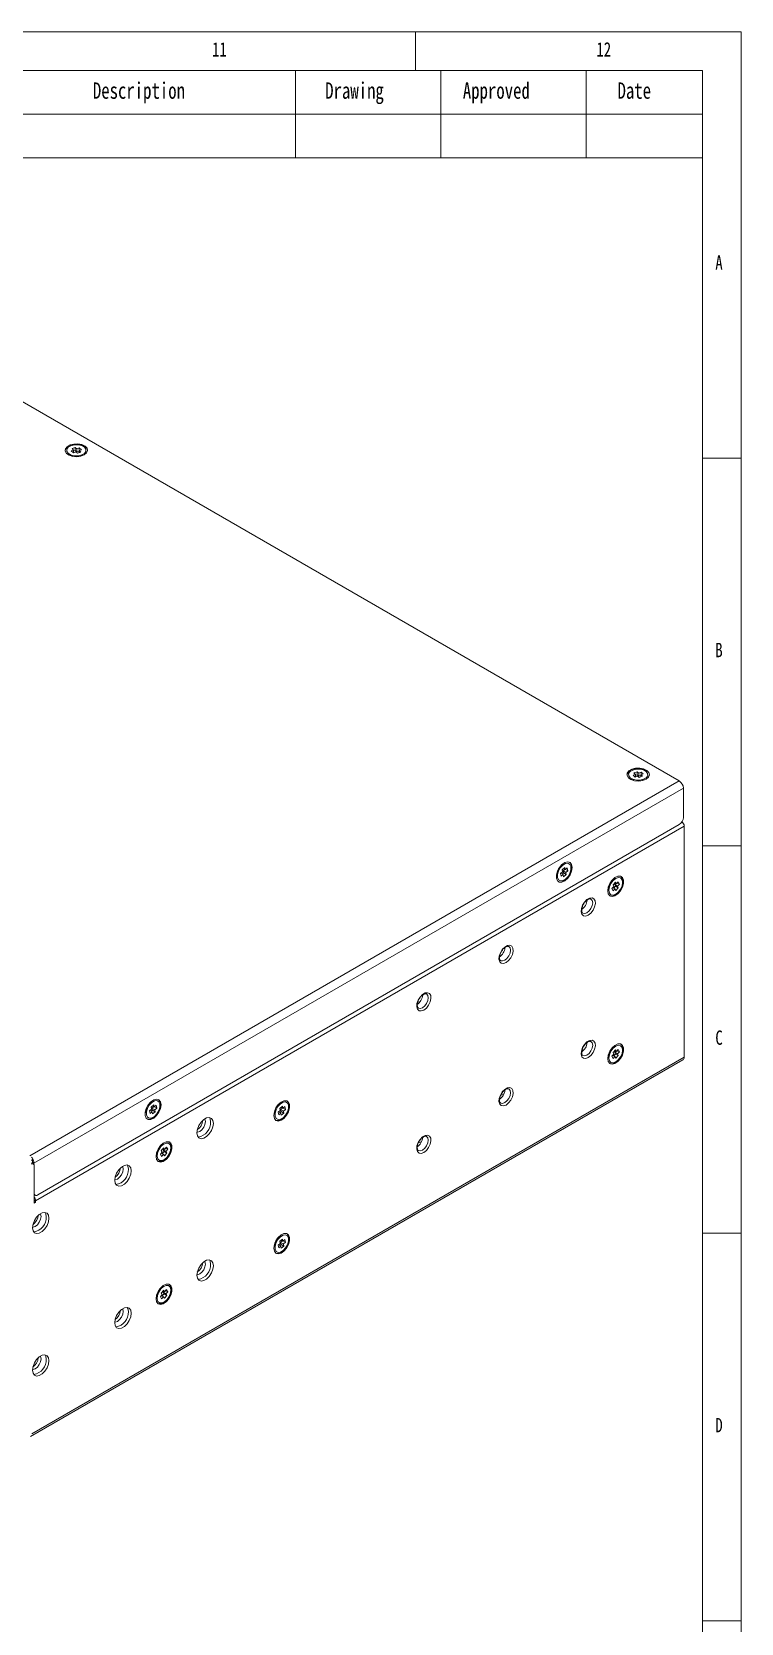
# Model space of a CAD drawing. Header units: millimetres. Extents: x 5 to 589, y 5 to 415.
# Drawn here: x 497.5 to 589, y 209.7 to 415 of the extents above; entities that cross this region are included whole.
import ezdxf

# ---------------------------------------------------------------- set-up
doc = ezdxf.new("R2010")
doc.units = ezdxf.units.MM
doc.styles.add('SLDTEXTSTYLE0', font='TXT', dxfattribs={"width": 0.75})

msp = doc.modelspace()

# ---------------------------------------------------------------- linework, layer by layer
at = {"color": 7, "linetype": 'Continuous', "lineweight": 0}
for p, q in [((589, 415), (5, 415)), ((547, 410), (547, 415)), ((589, 5), (589, 415)), ((584, 410), (10, 410)), ((467.75, 410), (569, 410)), ((486.5, 410), (569, 410)), ((531.5, 410), (531.5, 398.75)), ((550.25, 410), (550.25, 398.75)), ((569, 398.75), (569, 410)), ((569, 410), (584, 410)), ((584, 10), (584, 410)), ((584, 398.75), (584, 410)), ((467.75, 404.375), (584, 404.375)), ((467.75, 398.75), (584, 398.75)), ((584, 360), (589, 360)), ((589, 310), (584, 310)), ((584, 260), (589, 260)), ((589, 210), (584, 210))]:
    msp.add_line(p, q, dxfattribs=at)
at = {"color": 7, "linetype": 'Continuous', "lineweight": 15}
for p, q in [((581.0134, 318.3497), (429.339, 405.9095)), ((503.0861, 361.3864), (502.673, 361.2238)), ((503.2974, 361.2076), (503.0861, 361.3864)), ((503.0861, 360.9782), (503.0861, 361.3864)), ((502.3941, 360.4714), (502.6897, 360.3173)), ((502.8843, 361.045), (502.5744, 360.923)), ((502.5744, 360.923), (502.8561, 360.6845)), ((502.673, 361.2238), (502.8843, 361.045)), ((502.8561, 360.6845), (503.166, 360.8065)), ((502.8843, 360.6956), (502.8843, 361.045)), ((503.0861, 360.9782), (502.8843, 360.8987)), ((503.2974, 360.7993), (503.0861, 360.9782)), ((503.166, 360.8065), (503.3772, 360.6276)), ((503.6072, 361.3296), (503.2974, 361.2076)), ((503.2974, 360.7993), (503.2974, 361.2076)), ((503.579, 360.9102), (503.2974, 360.7993)), ((503.3772, 360.6276), (503.7903, 360.7903)), ((503.579, 360.9691), (503.8889, 361.0911)), ((503.7903, 360.7903), (503.579, 360.9691)), ((503.579, 360.7071), (503.579, 360.9691)), ((503.8889, 361.0911), (503.6072, 361.3296)), ((503.6072, 360.9802), (503.6072, 361.3296)), ((503.7736, 360.3173), (504.0692, 360.4714)), ((497.2212, 269.9775), (581.0134, 318.3497)), ((574.8726, 318.6304), (575.1682, 318.4764)), ((575.3627, 319.2041), (575.0529, 319.0821)), ((575.0529, 319.0821), (575.3346, 318.8436)), ((575.5645, 319.5455), (575.1514, 319.3829)), ((575.1514, 319.3829), (575.3627, 319.2041)), ((575.3346, 318.8436), (575.6444, 318.9656)), ((575.3627, 318.8547), (575.3627, 319.2041)), ((575.5645, 319.1373), (575.3627, 319.0578)), ((575.7758, 319.3667), (575.5645, 319.5455)), ((575.5645, 319.1373), (575.5645, 319.5455)), ((575.7758, 318.9584), (575.5645, 319.1373)), ((575.6444, 318.9656), (575.8557, 318.7867)), ((576.0856, 319.4886), (575.7758, 319.3667)), ((575.7758, 318.9584), (575.7758, 319.3667)), ((576.0575, 319.0693), (575.7758, 318.9584)), ((575.8557, 318.7867), (576.2688, 318.9493)), ((576.0575, 319.1282), (576.3673, 319.2502)), ((576.2688, 318.9493), (576.0575, 319.1282)), ((576.0575, 318.8662), (576.0575, 319.1282)), ((576.3673, 319.2502), (576.0856, 319.4886)), ((576.0856, 319.1393), (576.0856, 319.4886)), ((576.252, 318.4764), (576.5476, 318.6304)), ((497.7516, 269.059), (581.5437, 317.4312)), ((581.5437, 313.6343), (581.5437, 317.4312)), ((581.65, 312.5117), (497.964, 264.2007)), ((498.2819, 264.9558), (581.0134, 312.7157)), ((581.65, 282.7079), (581.65, 312.5117)), ((565.2878, 306.2817), (565.2624, 306.4605)), ((565.2986, 306.532), (565.2814, 306.1358)), ((565.9551, 306.6307), (565.6955, 306.4185)), ((565.6955, 306.4185), (565.7674, 306.0603)), ((565.728, 306.4451), (566.027, 306.2725)), ((565.7674, 306.0603), (566.027, 306.2725)), ((566.1186, 307.5861), (565.7842, 307.3731)), ((565.8978, 306.3471), (566.0736, 306.4908)), ((566.2473, 307.1822), (565.9012, 306.8993)), ((565.9012, 306.8993), (565.9551, 306.6307)), ((566.0196, 306.7595), (566.2467, 306.9451)), ((566.0736, 306.4908), (566.0196, 306.7595)), ((566.0196, 306.7595), (566.3732, 306.5554)), ((566.027, 306.2725), (566.081, 306.0038)), ((566.0736, 306.4908), (566.4272, 306.2867)), ((566.077, 307.043), (566.3013, 306.9136)), ((566.081, 306.0038), (566.4272, 306.2867)), ((566.3013, 306.9136), (566.2473, 307.1822)), ((566.5609, 307.1258), (566.3013, 306.9136)), ((566.3338, 306.9402), (566.6328, 306.7675)), ((566.3732, 306.5554), (566.6328, 306.7675)), ((566.4272, 306.2867), (566.3732, 306.5554)), ((566.6328, 306.7675), (566.5609, 307.1258)), ((571.9457, 304.6943), (571.9285, 304.2982)), ((572.5803, 304.7328), (572.3353, 304.4744)), ((572.3353, 304.4744), (572.4703, 304.175)), ((572.7657, 305.7484), (572.4313, 305.5354)), ((572.4446, 304.5897), (572.7153, 304.4334)), ((572.4703, 304.175), (572.7153, 304.4334)), ((572.8058, 305.3019), (572.4791, 304.9573)), ((572.4791, 304.9573), (572.5803, 304.7328)), ((572.5648, 304.5203), (572.7898, 304.7575)), ((572.6885, 304.982), (572.8243, 305.1251)), ((572.7898, 304.7575), (572.6885, 304.982)), ((572.6885, 304.982), (573.0421, 304.7779)), ((572.704, 305.1945), (572.9071, 305.0773)), ((572.7153, 304.4334), (572.8166, 304.2088)), ((572.7898, 304.7575), (573.1433, 304.5534)), ((572.9071, 305.0773), (572.8058, 305.3019)), ((572.8166, 304.2088), (573.1433, 304.5534)), ((573.1522, 305.3357), (572.9071, 305.0773)), ((573.0164, 305.1926), (573.2872, 305.0363)), ((573.0421, 304.7779), (573.2872, 305.0363)), ((573.1433, 304.5534), (573.0421, 304.7779)), ((573.2872, 305.0363), (573.1522, 305.3357)), ((572.7657, 284.1101), (572.4313, 283.8971)), ((572.8058, 283.6635), (572.4791, 283.319)), ((572.6885, 283.3437), (572.8243, 283.4868)), ((572.7898, 283.1191), (572.6885, 283.3437)), ((572.6885, 283.3437), (573.0421, 283.1396)), ((572.704, 283.5562), (572.9071, 283.439)), ((572.9071, 283.439), (572.8058, 283.6635)), ((573.1522, 283.6974), (572.9071, 283.439)), ((573.0164, 283.5543), (573.2872, 283.398)), ((573.0421, 283.1396), (573.2872, 283.398)), ((573.2872, 283.398), (573.1522, 283.6974)), ((497.3136, 233.7678), (581.4947, 282.3645)), ((497.469, 234.1112), (581.65, 282.7079)), ((571.9457, 283.0559), (571.9285, 282.6598)), ((572.5803, 283.0944), (572.3353, 282.836)), ((572.3353, 282.836), (572.4703, 282.5366)), ((572.4446, 282.9513), (572.7153, 282.795)), ((572.4703, 282.5366), (572.7153, 282.795)), ((572.4791, 283.319), (572.5803, 283.0944)), ((572.5648, 282.8819), (572.7898, 283.1191)), ((572.7153, 282.795), (572.8166, 282.5705)), ((572.7898, 283.1191), (573.1433, 282.915)), ((572.8166, 282.5705), (573.1433, 282.915)), ((573.1433, 282.915), (573.0421, 283.1396)), ((557.9688, 277.7733), (558.4174, 278.0323)), ((512.2548, 275.6664), (512.2294, 275.8452)), ((512.2656, 275.9167), (512.2484, 275.5205)), ((512.9221, 276.0154), (512.6625, 275.8032)), ((512.6625, 275.8032), (512.7344, 275.445)), ((512.695, 275.8298), (512.994, 275.6572)), ((512.7344, 275.445), (512.994, 275.6572)), ((513.0856, 276.9708), (512.7512, 276.7578)), ((512.8647, 275.7318), (513.0406, 275.8755)), ((513.2143, 276.5669), (512.8682, 276.284)), ((512.8682, 276.284), (512.9221, 276.0154)), ((512.9866, 276.1442), (513.2137, 276.3298)), ((513.0406, 275.8755), (512.9866, 276.1442)), ((512.9866, 276.1442), (513.3402, 275.9401)), ((512.994, 275.6572), (513.048, 275.3885)), ((513.0406, 275.8755), (513.3941, 275.6714)), ((513.044, 276.4277), (513.2683, 276.2983)), ((513.048, 275.3885), (513.3941, 275.6714)), ((513.2683, 276.2983), (513.2143, 276.5669)), ((513.5279, 276.5104), (513.2683, 276.2983)), ((513.3008, 276.3249), (513.5998, 276.1522)), ((513.3402, 275.9401), (513.5998, 276.1522)), ((513.3941, 275.6714), (513.3402, 275.9401)), ((513.5998, 276.1522), (513.5279, 276.5104)), ((528.8652, 275.7417), (528.848, 275.3456)), ((529.5217, 275.8405), (529.2621, 275.6283)), ((529.2621, 275.6283), (529.334, 275.2701)), ((529.2946, 275.6549), (529.5936, 275.4823)), ((529.334, 275.2701), (529.5936, 275.4823)), ((529.6852, 276.7959), (529.3508, 276.5829)), ((529.4643, 275.5569), (529.6402, 275.7006)), ((529.8139, 276.392), (529.4677, 276.1091)), ((529.4677, 276.1091), (529.5217, 275.8405)), ((529.5862, 275.9693), (529.8133, 276.1548)), ((529.6402, 275.7006), (529.5862, 275.9693)), ((529.5862, 275.9693), (529.9398, 275.7652)), ((529.5936, 275.4823), (529.6476, 275.2136)), ((529.6402, 275.7006), (529.9937, 275.4965)), ((529.6436, 276.2528), (529.8678, 276.1234)), ((529.6476, 275.2136), (529.9937, 275.4965)), ((529.8678, 276.1234), (529.8139, 276.392)), ((530.1275, 276.3355), (529.8678, 276.1234)), ((529.9004, 276.1499), (530.1994, 275.9773)), ((529.9398, 275.7652), (530.1994, 275.9773)), ((529.9937, 275.4965), (529.9398, 275.7652)), ((530.1994, 275.9773), (530.1275, 276.3355)), ((519.4943, 274.3231), (519.3758, 274.3916)), ((514.5001, 271.5), (514.1657, 271.287)), ((514.5025, 271.0295), (514.1875, 270.6623)), ((514.6229, 270.8261), (514.5025, 271.0295)), ((514.8592, 271.1015), (514.6229, 270.8261)), ((515.0196, 270.8303), (514.8592, 271.1015)), ((547.4968, 271.728), (547.3622, 271.6503)), ((547.7845, 271.8481), (547.4968, 271.728)), ((497.6836, 268.941), (497.5011, 269.0464)), ((497.5801, 269.202), (497.5801, 269.6103)), ((497.7516, 268.8701), (497.7516, 269.059)), ((513.6801, 270.4459), (513.6629, 270.0497)), ((514.3078, 270.4589), (514.0716, 270.1835)), ((514.0716, 270.1835), (514.2321, 269.9124)), ((514.1875, 270.6623), (514.3078, 270.4589)), ((514.2054, 270.3395), (514.4683, 270.1878)), ((514.2321, 269.9124), (514.4683, 270.1878)), ((514.312, 270.278), (514.5502, 270.5557)), ((514.4257, 270.9399), (514.6229, 270.8261)), ((514.4298, 270.759), (514.5322, 270.8784)), ((514.5502, 270.5557), (514.4298, 270.759)), ((514.4298, 270.759), (514.7834, 270.5549)), ((514.4683, 270.1878), (514.5887, 269.9844)), ((514.5502, 270.5557), (514.9037, 270.3516)), ((514.5887, 269.9844), (514.9037, 270.3516)), ((514.7567, 270.9821), (515.0196, 270.8303)), ((514.7834, 270.5549), (515.0196, 270.8303)), ((514.9037, 270.3516), (514.7834, 270.5549)), ((497.7872, 268.7121), (497.7872, 263.8945)), ((497.7872, 264.9878), (497.9069, 264.9187)), ((497.7872, 264.0986), (497.964, 263.9966)), ((497.7872, 263.8945), (497.964, 263.9966)), ((497.964, 263.9966), (497.964, 264.2007)), ((529.5217, 258.6931), (529.2621, 258.4809)), ((529.6852, 259.6485), (529.3508, 259.4355)), ((529.8139, 259.2447), (529.4677, 258.9618)), ((529.4677, 258.9618), (529.5217, 258.6931)), ((529.5862, 258.8219), (529.8133, 259.0075)), ((529.6402, 258.5532), (529.5862, 258.8219)), ((529.5862, 258.8219), (529.9398, 258.6178)), ((529.6436, 259.1055), (529.8678, 258.976)), ((529.8678, 258.976), (529.8139, 259.2447)), ((530.1275, 259.1882), (529.8678, 258.976)), ((529.9004, 259.0026), (530.1994, 258.83)), ((529.9398, 258.6178), (530.1994, 258.83)), ((530.1994, 258.83), (530.1275, 259.1882)), ((528.8652, 258.5944), (528.848, 258.1983)), ((529.2621, 258.4809), (529.334, 258.1227)), ((529.2946, 258.5075), (529.5936, 258.3349)), ((529.334, 258.1227), (529.5936, 258.3349)), ((529.4643, 258.4095), (529.6402, 258.5532)), ((529.5936, 258.3349), (529.6476, 258.0662)), ((529.6402, 258.5532), (529.9937, 258.3491)), ((529.6476, 258.0662), (529.9937, 258.3491)), ((529.9937, 258.3491), (529.9398, 258.6178)), ((519.0683, 255.1762), (518.9233, 255.26)), ((514.5001, 253.1278), (514.1657, 252.9148)), ((514.5025, 252.6573), (514.1875, 252.2901)), ((514.4257, 252.5677), (514.6229, 252.4539)), ((514.6229, 252.4539), (514.5025, 252.6573)), ((514.8592, 252.7293), (514.6229, 252.4539)), ((514.7567, 252.6099), (515.0196, 252.4582)), ((515.0196, 252.4582), (514.8592, 252.7293)), ((513.6801, 252.0737), (513.6629, 251.6776)), ((514.3078, 252.0867), (514.0716, 251.8114)), ((514.0716, 251.8114), (514.2321, 251.5402)), ((514.1875, 252.2901), (514.3078, 252.0867)), ((514.2054, 251.9674), (514.4683, 251.8156)), ((514.2321, 251.5402), (514.4683, 251.8156)), ((514.312, 251.9059), (514.5502, 252.1835)), ((514.4298, 252.3869), (514.5322, 252.5063)), ((514.5502, 252.1835), (514.4298, 252.3869)), ((514.4298, 252.3869), (514.7834, 252.1828)), ((514.4683, 251.8156), (514.5887, 251.6122)), ((514.5502, 252.1835), (514.9037, 251.9794)), ((514.5887, 251.6122), (514.9037, 251.9794)), ((514.7834, 252.1828), (515.0196, 252.4582)), ((514.9037, 251.9794), (514.7834, 252.1828))]:
    msp.add_line(p, q, dxfattribs=at)
at = {"color": 8, "linetype": 'Continuous', "lineweight": 15}
for p, q in [((497.7516, 269.059), (497.575, 269.1609)), ((497.8501, 264.9515), (497.7872, 264.9151)), ((497.964, 264.2007), (497.7872, 264.3028))]:
    msp.add_line(p, q, dxfattribs=at)
at = {"color": 7, "linetype": 'Continuous', "lineweight": 15, "flags": 128}
for points in [[(504.257, 361.5581), (503.8173, 361.732), (503.2986, 361.8024), (502.7709, 361.7599), (502.3053, 361.6102), (501.9649, 361.3735), (501.7956, 361.0819), (501.7821, 360.9866)], [(504.257, 360.4152), (504.5581, 360.6689), (504.6801, 360.9684), (504.6065, 361.2731), (504.3472, 361.5418), (503.9372, 361.7383), (503.432, 361.8361), (502.8997, 361.8219), (502.4122, 361.6976), (502.0354, 361.4801), (501.8202, 361.1987), (501.7956, 360.8914), (501.9649, 360.5997), (502.3053, 360.3631), (502.7709, 360.2134), (503.2986, 360.1709), (503.8173, 360.2413), (504.257, 360.4152)], [(503.9359, 360.4109), (504.2775, 360.6118), (504.4599, 360.873), (504.4553, 361.1545), (504.2644, 361.4136), (503.9163, 361.6108), (503.4639, 361.7161), (502.9762, 361.7134), (502.5274, 361.6032), (502.1858, 361.4023), (502.0034, 361.1411), (502.008, 360.8596), (502.1989, 360.6005), (502.547, 360.4033), (502.9994, 360.298), (503.4871, 360.3007), (503.9359, 360.4109)], [(576.7354, 319.7172), (576.2958, 319.891), (575.7771, 319.9615), (575.2493, 319.919), (574.7838, 319.7693), (574.4433, 319.5326), (574.274, 319.241), (574.2605, 319.1457)], [(576.7354, 318.5742), (577.0365, 318.828), (577.1586, 319.1275), (577.0849, 319.4321), (576.8256, 319.7009), (576.4157, 319.8974), (575.9104, 319.9952), (575.3781, 319.981), (574.8906, 319.8567), (574.5138, 319.6392), (574.2986, 319.3578), (574.274, 319.0505), (574.4433, 318.7588), (574.7838, 318.5221), (575.2493, 318.3725), (575.7771, 318.33), (576.2958, 318.4004), (576.7354, 318.5742)], [(576.4143, 318.5699), (576.7559, 318.7709), (576.9383, 319.032), (576.9337, 319.3136), (576.7428, 319.5727), (576.3947, 319.7699), (575.9424, 319.8752), (575.4547, 319.8725), (575.0059, 319.7623), (574.6643, 319.5614), (574.4819, 319.3002), (574.4865, 319.0187), (574.6774, 318.7596), (575.0255, 318.5624), (575.4778, 318.4571), (575.9655, 318.4597), (576.4143, 318.5699)], [(567.1895, 307.1849), (567.1202, 307.5727), (566.9219, 307.8281), (566.6212, 307.9167), (566.2588, 307.8266), (565.8836, 307.5698), (565.5463, 307.1812), (565.2924, 306.7131), (565.1563, 306.2288), (565.1563, 305.7937), (565.2924, 305.4665), (565.5463, 305.2915), (565.8836, 305.2923), (566.2588, 305.4687), (566.6212, 305.797), (566.9219, 306.2328), (567.1202, 306.7173), (567.1895, 307.1849)], [(565.2624, 306.4605), (565.3055, 306.7353), (565.3156, 306.7677)], [(567.0296, 307.3003), (566.8949, 307.5891), (566.6489, 307.7264), (566.3292, 307.691), (565.9843, 307.4885), (565.6668, 307.1497), (565.4251, 306.7262), (565.2958, 306.2823), (565.2988, 305.8858), (565.4335, 305.5969), (565.6794, 305.4597), (565.9991, 305.495), (566.344, 305.6975), (566.6615, 306.0363), (566.9032, 306.4599), (567.0325, 306.9037), (567.0296, 307.3003)], [(565.4047, 305.3592), (565.6364, 305.3102), (565.9988, 305.4003), (566.374, 305.657), (566.7113, 306.0457), (566.9652, 306.5138), (567.1013, 306.9981), (567.1013, 307.4332), (566.9652, 307.7604), (566.8529, 307.8677)], [(571.7859, 304.1635), (571.8551, 303.7757), (572.0535, 303.5203), (572.3542, 303.4317), (572.7166, 303.5218), (573.0918, 303.7785), (573.4291, 304.1672), (573.6829, 304.6353), (573.8191, 305.1196), (573.8191, 305.5547), (573.6829, 305.8819), (573.4291, 306.0569), (573.0918, 306.0561), (572.7166, 305.8797), (572.3542, 305.5514), (572.0535, 305.1156), (571.8551, 304.6311), (571.7859, 304.1635)], [(573.7658, 305.3881), (573.6966, 305.7758), (573.4999, 306.03)], [(573.1487, 304.0069), (573.4356, 304.3934), (573.6275, 304.8351), (573.6951, 305.2647), (573.6281, 305.6167), (573.4368, 305.8376), (573.1502, 305.8937), (572.812, 305.7765), (572.4737, 305.5038), (572.1868, 305.1172), (571.9949, 304.6756), (571.9273, 304.246), (571.9943, 303.894), (572.1856, 303.6731), (572.4722, 303.617), (572.8104, 303.7342), (573.1487, 304.0069)], [(572.0518, 303.5215), (572.1226, 303.4946), (572.4599, 303.4954), (572.8351, 303.6718), (573.1975, 304.0001), (573.4982, 304.4359), (573.6966, 304.9204), (573.7658, 305.3881)], [(569.2757, 301.0404), (568.9436, 300.9204), (568.6564, 300.96), (568.4528, 301.1537), (568.3604, 301.4756), (568.3915, 301.882), (568.5421, 302.3181), (568.7918, 302.7251), (569.1068, 303.0478), (569.4446, 303.2429), (569.7596, 303.2838), (570.0092, 303.1651), (570.1598, 302.9028), (570.191, 302.5324), (570.0985, 302.1038), (569.895, 301.675), (569.6077, 301.3038), (569.2757, 301.0404)], [(558.6691, 294.9174), (558.337, 294.7973), (558.0498, 294.8369), (557.8462, 295.0307), (557.7538, 295.3525), (557.7849, 295.7589), (557.9355, 296.1951), (558.1852, 296.602), (558.5002, 296.9248), (558.838, 297.1198), (559.153, 297.1607), (559.4026, 297.042), (559.5532, 296.7798), (559.5844, 296.4093), (559.4919, 295.9807), (559.2884, 295.5519), (559.0011, 295.1807), (558.6691, 294.9174)], [(548.0625, 288.7943), (547.7304, 288.6743), (547.4432, 288.7138), (547.2396, 288.9076), (547.1472, 289.2295), (547.1783, 289.6359), (547.3289, 290.072), (547.5786, 290.4789), (547.8936, 290.8017), (548.2314, 290.9967), (548.5464, 291.0377), (548.796, 290.919), (548.9466, 290.6567), (548.9778, 290.2863), (548.8853, 289.8577), (548.6818, 289.4288), (548.3945, 289.0577), (548.0625, 288.7943)], [(547.5425, 289.8288), (547.3732, 289.8535), (547.2943, 289.8385)], [(569.2757, 282.6683), (568.9436, 282.5482), (568.6564, 282.5878), (568.4528, 282.7816), (568.3604, 283.1034), (568.3915, 283.5098), (568.5421, 283.946), (568.7918, 284.3529), (569.1068, 284.6757), (569.4446, 284.8707), (569.7596, 284.9116), (570.0092, 284.7929), (570.1598, 284.5307), (570.191, 284.1602), (570.0985, 283.7316), (569.895, 283.3028), (569.6077, 282.9316), (569.2757, 282.6683)], [(571.7859, 282.5251), (571.8551, 282.1374), (572.0535, 281.882), (572.3542, 281.7933), (572.7166, 281.8835), (573.0918, 282.1402), (573.4291, 282.5289), (573.6829, 282.997), (573.8191, 283.4813), (573.8191, 283.9164), (573.6829, 284.2435), (573.4291, 284.4186), (573.0918, 284.4178), (572.7166, 284.2413), (572.3542, 283.913), (572.0535, 283.4772), (571.8551, 282.9928), (571.7859, 282.5251)], [(573.1487, 282.3685), (573.4356, 282.7551), (573.6275, 283.1968), (573.6951, 283.6263), (573.6281, 283.9783), (573.4368, 284.1992), (573.1502, 284.2553), (572.812, 284.1382), (572.4737, 283.8655), (572.1868, 283.4789), (571.9949, 283.0372), (571.9273, 282.6077), (571.9943, 282.2557), (572.1856, 282.0348), (572.4722, 281.9787), (572.8104, 282.0959), (573.1487, 282.3685)], [(572.0518, 281.8831), (572.1226, 281.8563), (572.4599, 281.8571), (572.8351, 282.0335), (573.1975, 282.3618), (573.4982, 282.7976), (573.6966, 283.2821), (573.7658, 283.7497)], [(573.7658, 283.7497), (573.6966, 284.1375), (573.4999, 284.3917)], [(514.1565, 276.5696), (514.0872, 276.9574), (513.8889, 277.2128), (513.5882, 277.3014), (513.2258, 277.2113), (512.8506, 276.9545), (512.5133, 276.5659), (512.2594, 276.0978), (512.1233, 275.6135), (512.1233, 275.1784), (512.2594, 274.8512), (512.5133, 274.6762), (512.8506, 274.677), (513.2258, 274.8534), (513.5882, 275.1817), (513.8889, 275.6175), (514.0872, 276.1019), (514.1565, 276.5696)], [(512.3717, 274.7439), (512.6034, 274.6949), (512.9658, 274.785), (513.341, 275.0417), (513.6783, 275.4304), (513.9322, 275.8985), (514.0683, 276.3828), (514.0683, 276.8179), (513.9322, 277.1451), (513.8199, 277.2524)], [(558.6691, 276.5452), (558.337, 276.4252), (558.0498, 276.4647), (557.8462, 276.6585), (557.7538, 276.9803), (557.7849, 277.3868), (557.9355, 277.8229), (558.1852, 278.2298), (558.5002, 278.5526), (558.838, 278.7476), (559.153, 278.7886), (559.4026, 278.6699), (559.5532, 278.4076), (559.5844, 278.0371), (559.4919, 277.6086), (559.2884, 277.1797), (559.0011, 276.8086), (558.6691, 276.5452)], [(512.2294, 275.8452), (512.2725, 276.12), (512.2826, 276.1524)], [(513.9965, 276.685), (513.8619, 276.9738), (513.6159, 277.111), (513.2962, 277.0757), (512.9513, 276.8732), (512.6338, 276.5344), (512.3921, 276.1109), (512.2628, 275.667), (512.2658, 275.2705), (512.4004, 274.9816), (512.6464, 274.8444), (512.9661, 274.8797), (513.311, 275.0822), (513.6285, 275.421), (513.8702, 275.8446), (513.9995, 276.2884), (513.9965, 276.685)], [(528.7054, 275.2109), (528.7747, 274.8232), (528.973, 274.5677), (529.2737, 274.4791), (529.6361, 274.5693), (530.0113, 274.826), (530.3486, 275.2147), (530.6025, 275.6828), (530.7386, 276.1671), (530.7386, 276.6022), (530.6025, 276.9293), (530.3486, 277.1043), (530.0113, 277.1036), (529.6361, 276.9271), (529.2737, 276.5988), (528.973, 276.163), (528.7747, 275.6786), (528.7054, 275.2109)], [(530.5961, 276.5101), (530.4614, 276.7989), (530.2155, 276.9361), (529.8958, 276.9008), (529.5509, 276.6983), (529.2334, 276.3595), (528.9916, 275.9359), (528.8624, 275.4921), (528.8653, 275.0956), (529, 274.8067), (529.246, 274.6695), (529.5657, 274.7048), (529.9106, 274.9073), (530.228, 275.2461), (530.4698, 275.6697), (530.5991, 276.1135), (530.5961, 276.5101)], [(528.9713, 274.5689), (529.0421, 274.5421), (529.3794, 274.5429), (529.7546, 274.7193), (530.117, 275.0476), (530.4177, 275.4834), (530.6161, 275.9679), (530.6853, 276.4355)], [(530.6853, 276.4355), (530.6161, 276.8233), (530.4195, 277.0775)], [(520.9096, 274.1808), (520.8456, 274.5627), (520.6614, 274.8248), (520.3792, 274.9353), (520.0331, 274.881), (519.6647, 274.6683), (519.3186, 274.323), (519.0364, 273.8867), (518.8522, 273.412), (518.7882, 272.9562), (518.8522, 272.5742), (519.0364, 272.3121), (519.3186, 272.2016), (519.6647, 272.2559), (520.0331, 272.4686), (520.3792, 272.8139), (520.6614, 273.2502), (520.8456, 273.7249), (520.9096, 274.1808)], [(520.556, 274.3849), (520.4921, 274.7668), (520.4009, 274.933)], [(513.5203, 269.915), (513.5895, 269.5273), (513.7879, 269.2719), (514.0886, 269.1832), (514.451, 269.2734), (514.8262, 269.5301), (515.1635, 269.9188), (515.4173, 270.3869), (515.5535, 270.8712), (515.5535, 271.3063), (515.4173, 271.6335), (515.1635, 271.8085), (514.8262, 271.8077), (514.451, 271.6312), (514.0886, 271.303), (513.7879, 270.8672), (513.5895, 270.3827), (513.5203, 269.915)], [(513.758, 269.589), (513.9715, 269.3994), (514.2724, 269.3785), (514.6149, 269.5294), (514.9468, 269.8291), (515.2177, 270.2319), (515.3862, 270.6767), (515.4268, 271.0956), (515.3332, 271.4249), (515.1197, 271.6144), (514.8188, 271.6353), (514.4763, 271.4845), (514.1444, 271.1848), (513.8736, 270.7819), (513.705, 270.3372), (513.6644, 269.9183), (513.758, 269.589)], [(513.7862, 269.2731), (513.857, 269.2462), (514.1943, 269.247), (514.5695, 269.4234), (514.9319, 269.7517), (515.2326, 270.1875), (515.431, 270.672), (515.5002, 271.1396)], [(515.5002, 271.1396), (515.431, 271.5274), (515.2343, 271.7816)], [(548.0625, 270.4221), (547.7304, 270.3021), (547.4432, 270.3417), (547.2396, 270.5354), (547.1472, 270.8573), (547.1783, 271.2637), (547.3289, 271.6998), (547.5786, 272.1068), (547.8936, 272.4296), (548.2314, 272.6246), (548.5464, 272.6655), (548.796, 272.5468), (548.9466, 272.2845), (548.9778, 271.9141), (548.8853, 271.4855), (548.6818, 271.0567), (548.3945, 270.6855), (548.0625, 270.4221)], [(510.303, 268.0577), (510.239, 268.4397), (510.0548, 268.7017), (509.7726, 268.8123), (509.4265, 268.7579), (509.0581, 268.5453), (508.712, 268.2), (508.4298, 267.7636), (508.2456, 267.2889), (508.1816, 266.8331), (508.2456, 266.4511), (508.4298, 266.1891), (508.712, 266.0785), (509.0581, 266.1329), (509.4265, 266.3455), (509.7726, 266.6908), (510.0548, 267.1272), (510.239, 267.6019), (510.303, 268.0577)], [(509.9494, 268.2618), (509.8855, 268.6438), (509.7943, 268.8099)], [(499.6964, 261.9346), (499.6324, 262.3166), (499.4482, 262.5787), (499.166, 262.6892), (498.8199, 262.6349), (498.4515, 262.4222), (498.1054, 262.0769), (497.8232, 261.6406), (497.639, 261.1659), (497.575, 260.71), (497.639, 260.328), (497.8232, 260.066), (498.1054, 259.9555), (498.4515, 260.0098), (498.8199, 260.2225), (499.166, 260.5678), (499.4482, 261.0041), (499.6324, 261.4788), (499.6964, 261.9346)], [(499.3428, 262.1387), (499.2788, 262.5207), (499.1877, 262.6869)], [(528.7054, 258.0636), (528.7747, 257.6758), (528.973, 257.4204), (529.2737, 257.3318), (529.6361, 257.4219), (530.0113, 257.6786), (530.3486, 258.0673), (530.6025, 258.5354), (530.7386, 259.0197), (530.7386, 259.4548), (530.6025, 259.782), (530.3486, 259.957), (530.0113, 259.9562), (529.6361, 259.7798), (529.2737, 259.4515), (528.973, 259.0157), (528.7747, 258.5312), (528.7054, 258.0636)], [(530.5961, 259.3627), (530.4614, 259.6516), (530.2155, 259.7888), (529.8958, 259.7535), (529.5509, 259.551), (529.2334, 259.2122), (528.9916, 258.7886), (528.8624, 258.3447), (528.8653, 257.9482), (529, 257.6593), (529.246, 257.5221), (529.5657, 257.5575), (529.9106, 257.7599), (530.228, 258.0988), (530.4698, 258.5223), (530.5991, 258.9662), (530.5961, 259.3627)], [(528.9713, 257.4216), (529.0421, 257.3947), (529.3794, 257.3955), (529.7546, 257.572), (530.117, 257.9002), (530.4177, 258.336), (530.6161, 258.8205), (530.6853, 259.2882)], [(530.6853, 259.2882), (530.6161, 259.6759), (530.4195, 259.9301)], [(520.9096, 255.8086), (520.8456, 256.1906), (520.6614, 256.4526), (520.3792, 256.5632), (520.0331, 256.5088), (519.6647, 256.2962), (519.3186, 255.9509), (519.0364, 255.5145), (518.8522, 255.0398), (518.7882, 254.584), (518.8522, 254.202), (519.0364, 253.9399), (519.3186, 253.8294), (519.6647, 253.8838), (520.0331, 254.0964), (520.3792, 254.4417), (520.6614, 254.878), (520.8456, 255.3528), (520.9096, 255.8086)], [(520.556, 256.0127), (520.4921, 256.3947), (520.4009, 256.5608)], [(513.5203, 251.5429), (513.5895, 251.1551), (513.7879, 250.8997), (514.0886, 250.8111), (514.451, 250.9012), (514.8262, 251.158), (515.1635, 251.5466), (515.4173, 252.0147), (515.5535, 252.499), (515.5535, 252.9341), (515.4173, 253.2613), (515.1635, 253.4363), (514.8262, 253.4355), (514.451, 253.2591), (514.0886, 252.9308), (513.7879, 252.495), (513.5895, 252.0105), (513.5203, 251.5429)], [(513.758, 251.2168), (513.9715, 251.0273), (514.2724, 251.0063), (514.6149, 251.1572), (514.9468, 251.4569), (515.2177, 251.8598), (515.3862, 252.3045), (515.4268, 252.7234), (515.3332, 253.0527), (515.1197, 253.2422), (514.8188, 253.2632), (514.4763, 253.1123), (514.1444, 252.8126), (513.8736, 252.4097), (513.705, 251.965), (513.6644, 251.5461), (513.758, 251.2168)], [(513.7862, 250.9009), (513.857, 250.874), (514.1943, 250.8748), (514.5695, 251.0513), (514.9319, 251.3795), (515.2326, 251.8153), (515.431, 252.2998), (515.5002, 252.7675)], [(515.5002, 252.7675), (515.431, 253.1552), (515.2343, 253.4094)], [(510.303, 249.6855), (510.239, 250.0675), (510.0548, 250.3296), (509.7726, 250.4401), (509.4265, 250.3858), (509.0581, 250.1731), (508.712, 249.8278), (508.4298, 249.3915), (508.2456, 248.9168), (508.1816, 248.4609), (508.2456, 248.0789), (508.4298, 247.8169), (508.712, 247.7064), (509.0581, 247.7607), (509.4265, 247.9734), (509.7726, 248.3187), (510.0548, 248.755), (510.239, 249.2297), (510.303, 249.6855)], [(509.9494, 249.8896), (509.8855, 250.2716), (509.7943, 250.4378)], [(499.6964, 243.5625), (499.6324, 243.9445), (499.4482, 244.2065), (499.166, 244.317), (498.8199, 244.2627), (498.4515, 244.05), (498.1054, 243.7047), (497.8232, 243.2684), (497.639, 242.7937), (497.575, 242.3379), (497.639, 241.9559), (497.8232, 241.6938), (498.1054, 241.5833), (498.4515, 241.6376), (498.8199, 241.8503), (499.166, 242.1956), (499.4482, 242.6319), (499.6324, 243.1066), (499.6964, 243.5625)], [(499.3428, 243.7666), (499.2788, 244.1486), (499.1877, 244.3147)]]:
    msp.add_lwpolyline(points, dxfattribs=at)
at = {"color": 8, "linetype": 'Continuous', "lineweight": 15, "flags": 128}
for points in [[(569.0989, 301.3466), (569.383, 301.5759), (569.6239, 301.9008), (569.7848, 302.2719), (569.8414, 302.6326), (569.7848, 302.9281), (569.6239, 303.1133), (569.6173, 303.117)], [(568.5823, 301.2899), (568.8148, 301.2478), (569.0989, 301.3466)], [(558.4923, 295.2235), (558.7764, 295.4528), (559.0173, 295.7777), (559.1782, 296.1488), (559.2348, 296.5095), (559.1782, 296.805), (559.0173, 296.9902), (559.0107, 296.994)], [(557.9757, 295.1669), (558.2082, 295.1248), (558.4923, 295.2235)], [(547.8857, 289.1005), (548.1698, 289.3298), (548.4107, 289.6547), (548.5716, 290.0257), (548.6282, 290.3865), (548.5716, 290.6819), (548.4107, 290.8672), (548.4041, 290.8709)], [(547.3691, 289.0438), (547.6016, 289.0017), (547.8857, 289.1005)], [(569.0989, 282.9744), (569.383, 283.2037), (569.6239, 283.5286), (569.7848, 283.8997), (569.8414, 284.2604), (569.7848, 284.5559), (569.6239, 284.7411), (569.6173, 284.7449)], [(568.5823, 282.9177), (568.8148, 282.8757), (569.0989, 282.9744)], [(558.4923, 276.8514), (558.7764, 277.0807), (559.0173, 277.4056), (559.1782, 277.7766), (559.2348, 278.1374), (559.1782, 278.4328), (559.0173, 278.6181), (559.0107, 278.6218)], [(557.9757, 276.7947), (558.2082, 276.7526), (558.4923, 276.8514)], [(518.7896, 273.0186), (518.8577, 273.0205), (519.1418, 273.1193), (519.4259, 273.3486), (519.6668, 273.6735), (519.8278, 274.0445), (519.8843, 274.4053), (519.8278, 274.7007), (519.7954, 274.7608)], [(547.8857, 270.7283), (548.1698, 270.9576), (548.4107, 271.2825), (548.5716, 271.6536), (548.6282, 272.0143), (548.5716, 272.3098), (548.4107, 272.495), (548.4041, 272.4987)], [(547.3691, 270.6716), (547.6016, 270.6296), (547.8857, 270.7283)], [(508.183, 266.8955), (508.2511, 266.8975), (508.5352, 266.9962), (508.8193, 267.2255), (509.0602, 267.5504), (509.2211, 267.9215), (509.2777, 268.2822), (509.2211, 268.5777), (509.1888, 268.6377)], [(497.5764, 260.7725), (497.6445, 260.7744), (497.9286, 260.8732), (498.2127, 261.1025), (498.4536, 261.4274), (498.6145, 261.7984), (498.6711, 262.1592), (498.6145, 262.4546), (498.5821, 262.5147)], [(518.7896, 254.6464), (518.8577, 254.6484), (519.1418, 254.7471), (519.4259, 254.9764), (519.6668, 255.3013), (519.8278, 255.6724), (519.8843, 256.0331), (519.8278, 256.3286), (519.7954, 256.3886)], [(508.183, 248.5233), (508.2511, 248.5253), (508.5352, 248.6241), (508.8193, 248.8533), (509.0602, 249.1783), (509.2211, 249.5493), (509.2777, 249.91), (509.2211, 250.2055), (509.1888, 250.2656)], [(497.5764, 242.4003), (497.6445, 242.4022), (497.9286, 242.501), (498.2127, 242.7303), (498.4536, 243.0552), (498.6145, 243.4263), (498.6711, 243.787), (498.6145, 244.0825), (498.5821, 244.1425)]]:
    msp.add_lwpolyline(points, dxfattribs=at)
at = {"color": 7, "linetype": 'Continuous', "lineweight": 15}
for centre, radius, start, end in [((503.9956, 360.9209), 0.6888, 5.480037, 67.700302), ((576.4741, 319.08), 0.6887, 5.477184, 67.703088), ((580.3923, 317.3788), 1.1526, 2.605765, 57.394564), ((580.3923, 313.6866), 1.1526, 302.605255, 357.39458), ((580.877, 312.4762), 0.7738, 2.628671, 50.741492), ((566.3989, 306.4575), 1.1028, 123.876252, 176.129131), ((566.2458, 306.6827), 0.8621, 106.880945, 139.680305), ((572.7744, 304.6398), 0.8621, 160.32519, 193.12426), ((573.0709, 304.6055), 1.1287, 124.518939, 175.486445), ((572.8929, 304.8451), 0.8621, 106.880945, 139.680305), ((567.5115, 303.1235), 1.6273, 302.747563, 354.892446), ((556.9049, 297.0004), 1.6273, 302.747563, 354.892446), ((546.2983, 290.8774), 1.6273, 302.747563, 354.892446), ((567.5115, 284.7513), 1.6273, 302.747558, 354.892482), ((573.0709, 282.9671), 1.1287, 124.518937, 175.486558), ((572.8929, 283.2067), 0.8621, 106.881107, 139.679919), ((572.7744, 283.0014), 0.8621, 160.32506, 193.124385), ((581.2984, 282.6602), 0.3549, 303.583672, 7.729211), ((556.9049, 278.6282), 1.6273, 302.747558, 354.892482), ((513.3659, 275.8422), 1.1028, 123.877432, 176.127862), ((513.2128, 276.0674), 0.8621, 106.881379, 139.67987), ((529.694, 275.6872), 0.8622, 160.327409, 193.122041), ((529.9655, 275.6673), 1.1028, 123.877353, 176.127941), ((529.8124, 275.8925), 0.8621, 106.881831, 139.679419), ((517.8949, 274.6965), 1.6406, 305.070779, 354.934639), ((518.6337, 274.3068), 1.9239, 279.260232, 2.324864), ((514.7813, 270.3709), 1.1037, 123.899774, 176.105699), ((514.6273, 270.5966), 0.8621, 106.880928, 139.680322), ((546.2983, 272.5052), 1.6273, 302.747558, 354.892482), ((497.3562, 269.6103), 0.2183, 290.78227, 69.216435), ((497.3299, 269.227), 0.2515, 294.372464, 354.305385), ((497.5716, 268.7471), 0.2184, 350.785867, 129.203196), ((496.6339, 269.0121), 1.1187, 2.400292, 32.240817), ((514.5088, 270.3913), 0.8621, 160.326152, 193.123597), ((507.2883, 268.5734), 1.6406, 305.070696, 354.934785), ((508.0271, 268.1838), 1.9239, 279.260218, 2.324877), ((498.0762, 265.2029), 0.3215, 205.982709, 309.786274), ((497.196, 264.1649), 0.7688, 2.672035, 39.738929), ((496.6817, 262.4503), 1.6406, 305.070696, 354.934785), ((497.4205, 262.0607), 1.9239, 279.260209, 2.324886), ((529.694, 258.5399), 0.8622, 160.327398, 193.122047), ((529.9655, 258.5199), 1.1028, 123.877511, 176.127805), ((529.8124, 258.7451), 0.8621, 106.881754, 139.679346), ((517.8949, 256.3243), 1.6406, 305.070637, 354.934686), ((518.6337, 255.9347), 1.9239, 279.260152, 2.324921), ((514.7812, 251.9988), 1.1036, 123.897687, 176.107741), ((514.6273, 252.2245), 0.8621, 106.880851, 139.680249), ((514.5088, 252.0192), 0.8621, 160.326143, 193.123595), ((507.2883, 250.2012), 1.6406, 305.070554, 354.934832), ((508.0271, 249.8116), 1.9239, 279.260139, 2.324935), ((496.6817, 244.0782), 1.6406, 305.070554, 354.934832), ((497.4205, 243.6885), 1.9239, 279.26013, 2.324944)]:
    msp.add_arc(centre, radius, start, end, dxfattribs=at)
for points, knots in [([(568.5836, 301.2979), (568.5732, 301.3009), (568.523, 301.3155), (568.4659, 301.4083), (568.4155, 301.6438), (568.4525, 301.9621), (568.5803, 302.3208), (568.7889, 302.6656), (569.0487, 302.9428), (569.3108, 303.1092), (569.5195, 303.1552), (569.586, 303.1271), (569.6184, 303.1134)], [0, 0, 0, 0, 0.029469662, 0.141975836, 0.243148496, 0.350662123, 0.459855316, 0.572127542, 0.68479228, 0.794554993, 0.899713414, 1, 1, 1, 1]), ([(557.977, 295.1748), (557.9666, 295.1778), (557.9164, 295.1924), (557.8593, 295.2853), (557.8089, 295.5207), (557.8459, 295.839), (557.9737, 296.1978), (558.1823, 296.5425), (558.4421, 296.8198), (558.7042, 296.9862), (558.9129, 297.0321), (558.9794, 297.004), (559.0118, 296.9903)], [0, 0, 0, 0, 0.029469662, 0.141975836, 0.243148496, 0.350662123, 0.459855316, 0.572127542, 0.68479228, 0.794554993, 0.899713414, 1, 1, 1, 1]), ([(547.3704, 289.0517), (547.36, 289.0548), (547.3098, 289.0694), (547.2527, 289.1622), (547.2023, 289.3977), (547.2393, 289.716), (547.3671, 290.0747), (547.5757, 290.4194), (547.8355, 290.6967), (548.0976, 290.8631), (548.3063, 290.9091), (548.3728, 290.881), (548.4052, 290.8673)], [0, 0, 0, 0, 0.029469662, 0.141975836, 0.243148496, 0.350662123, 0.459855316, 0.572127542, 0.68479228, 0.794554993, 0.899713414, 1, 1, 1, 1]), ([(568.5836, 282.9257), (568.5732, 282.9287), (568.523, 282.9433), (568.4659, 283.0362), (568.4155, 283.2716), (568.4525, 283.5899), (568.5803, 283.9487), (568.7889, 284.2934), (569.0487, 284.5707), (569.3108, 284.7371), (569.5195, 284.783), (569.586, 284.7549), (569.6184, 284.7412)], [0, 0, 0, 0, 0.02946981, 0.14197593, 0.24314903, 0.35066208, 0.45985569, 0.57212786, 0.68479253, 0.7945552, 0.89971347, 1, 1, 1, 1]), ([(557.977, 276.8026), (557.9666, 276.8057), (557.9164, 276.8203), (557.8593, 276.9131), (557.8089, 277.1486), (557.8459, 277.4669), (557.9737, 277.8256), (558.1823, 278.1703), (558.4421, 278.4476), (558.7042, 278.614), (558.9129, 278.66), (558.9794, 278.6319), (559.0118, 278.6181)], [0, 0, 0, 0, 0.02946981, 0.14197593, 0.24314903, 0.35066208, 0.45985569, 0.57212786, 0.68479253, 0.7945552, 0.89971347, 1, 1, 1, 1]), ([(547.3704, 270.6796), (547.36, 270.6826), (547.3098, 270.6972), (547.2527, 270.7901), (547.2023, 271.0255), (547.2393, 271.3438), (547.3671, 271.7026), (547.5757, 272.0473), (547.8355, 272.3245), (548.0976, 272.4909), (548.3063, 272.5369), (548.3728, 272.5088), (548.4052, 272.4951)], [0, 0, 0, 0, 0.02946981, 0.14197593, 0.24314903, 0.35066208, 0.45985569, 0.57212786, 0.68479253, 0.7945552, 0.89971347, 1, 1, 1, 1])]:
    msp.add_open_spline(points, degree=3, knots=knots, dxfattribs=at)

# ---------------------------------------------------------------- texts
at = {"color": 7, "linetype": 'Continuous', "lineweight": 0, "attachment_point": 1, "style": 'SLDTEXTSTYLE0'}
for s, insert, char_height in [('11', (520.75, 413.668), 1.85208), ('12', (570.3333, 413.668), 1.85208), ('Description', (505.3653, 408.4819), 2.116667), ('Drawing', (535.3368, 408.4819), 2.11667), ('Approved', (553.0937, 408.4819), 2.11667), ('Date', (573.0516, 408.4819), 2.11667), ('A', (585.6667, 386.168), 1.8521), ('B', (585.6667, 336.168), 1.8521), ('C', (585.6667, 286.168), 1.8521), ('D', (585.6667, 236.168), 1.8521)]:
    msp.add_mtext(s, dxfattribs=dict(at, insert=insert, char_height=char_height))

doc.saveas('drawing.dxf')
